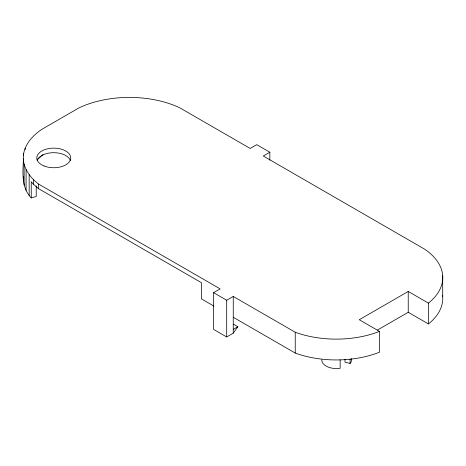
<?xml version="1.0" encoding="UTF-8"?>
<svg xmlns="http://www.w3.org/2000/svg" width="466" height="466" viewBox="0 0 466 466"><rect width="100%" height="100%" fill="white"/><g stroke="black" fill="none" stroke-linecap="round" stroke-linejoin="round"><path stroke-width="0.7" d="M36.237 185.928L36.237 196.495L31.251 197.922C19.782 186.109 23.51 168.383 23.65 153.553C25.653 143.085 33.447 134.919 42.056 129.204L79.034 107.856A79.302 45.785 0 0 1 179.859 107.856L250.172 148.456L256.731 144.67L269.843 152.236L269.843 160.158M23.3 179.76L23.516 176.393M23.3 158.941C23.883 169.234 30.593 177.942 38.503 184.018L220.144 288.879L213.585 292.665L213.585 329.38L226.697 336.953L233.256 333.167L237.841 326.736L233.472 324.208M344.991 359.298L344.991 362.146L350.088 363.439L350.863 362.42A14.836 8.563 0 0 0 351.23 358.535M36.989 159.914L43.047 154.52M269.843 152.236L263.284 156.023L424.596 249.153A75.638 43.67 0 0 1 428.435 303.121L428.435 323.94L408.233 312.278L377.477 330.033M213.585 292.665L226.697 300.238L233.256 296.452L295.24 332.241A76.482 44.154 0 0 0 379.475 331.39L379.475 352.209A76.482 44.154 0 0 1 295.24 353.059L233.256 317.27M233.256 329.38L237.841 326.736M428.435 303.121L408.233 291.46L359.274 319.728L379.475 331.39M31.251 197.922L31.251 181.723L33.336 184.14L38.503 188.631L201.434 282.699L201.434 298.898L213.906 306.098M442.7 275.755L442.7 296.574M408.233 291.46L408.233 312.278M350.088 359.17L350.088 363.439M340.151 359.793L340.151 368.344A14.836 8.563 0 0 1 321.79 359.839M295.24 332.241L295.24 353.059M233.256 296.452L233.256 333.167M226.697 300.238L226.697 336.953M38.503 184.018L38.503 188.631M33.336 179.521L33.336 184.14M29.172 174.686L29.172 195.504M26.084 169.595L26.084 190.413M25.158 148.223L25.158 149.662M24.116 164.317L24.116 185.136M23.65 153.553L23.65 155.702M37.163 160.432A16.98 9.803 0 0 1 54.015 152.679A16.98 9.803 0 0 1 70.465 160.706M442.566 295.194A75.638 43.67 0 0 1 428.435 323.94M44.136 166.007A16.98 9.803 0 0 0 70.692 158.72A16.98 9.803 0 0 0 46.478 149.085A16.98 9.803 0 0 0 44.136 166.007"/></g></svg>
